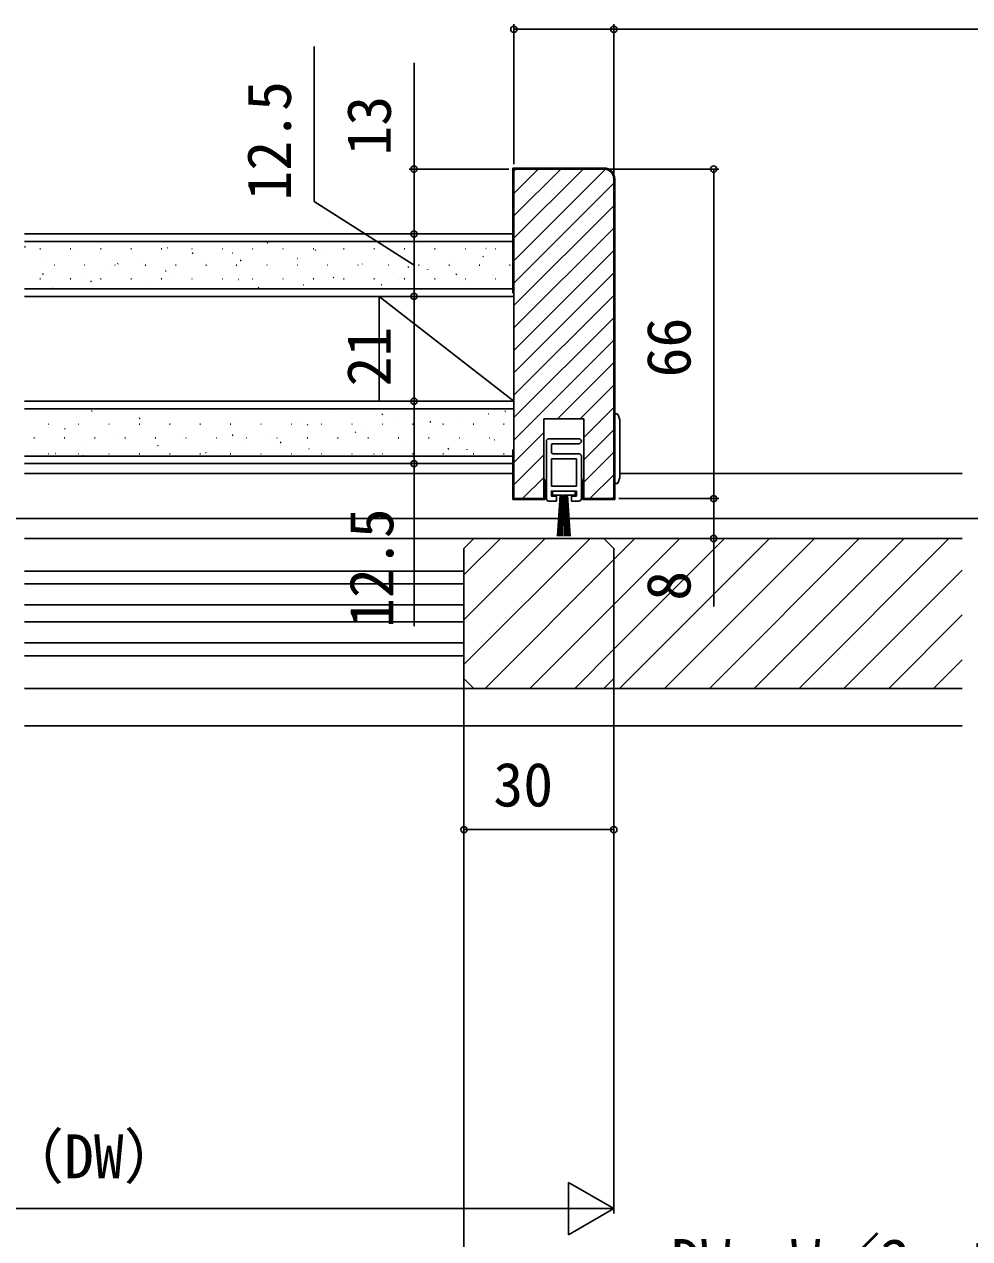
# Model space of a CAD drawing. Units: millimetres, scale not verified. Extents: x -525 to 525, y -783 to 780.
# Drawn here: x -2.2 to 187.1, y 157 to 400.2 of the extents above; entities that cross this region are included whole.
import ezdxf
from ezdxf.enums import TextEntityAlignment as Align

# ---------------------------------------------------------------- set-up
doc = ezdxf.new("R2010")
doc.units = ezdxf.units.MM
doc.header["$LTSCALE"] = 4
for name, color, linetype in [('0-5_YKK_12', 2, 'Continuous'), ('0-6_YKK_13', 4, 'Continuous'), ('0-8_YKK_D', 6, 'Continuous'), ('0-A_YSS_K', 3, 'Continuous'), ('0-B_YSS_KE', 3, 'Continuous')]:
    doc.layers.add(name, color=color, linetype=linetype)
doc.styles.add('ＭＳ ゴシック', font='')
doc.styles.get('ＭＳ ゴシック').set_extended_font_data('MS Gothic')

msp = doc.modelspace()

# ---------------------------------------------------------------- linework, layer by layer
at = {"layer": '0-5_YKK_12'}
for p, q in [((-2.2, 310.217), (95.8, 310.217)), ((185.55, 310.217), (117, 310.217)), ((-150.7, 301.217), (352.3, 301.217)), ((-2.2, 297.217), (113.8, 297.217)), ((85.8, 295.217), (87.8, 297.217)), ((85.8, 289.933), (93.084, 297.217)), ((85.8, 280.952), (102.065, 297.217)), ((85.8, 271.972), (111.045, 297.217)), ((185.55, 297.217), (87.8, 297.217)), ((113.8, 297.217), (115.8, 295.217)), ((115.8, 292.992), (120.025, 297.217)), ((115.8, 284.012), (129.005, 297.217)), ((115.8, 275.031), (137.986, 297.217)), ((116.966, 267.217), (146.966, 297.217)), ((125.946, 267.217), (155.946, 297.217)), ((134.926, 267.217), (164.926, 297.217)), ((143.907, 267.217), (173.907, 297.217)), ((152.887, 267.217), (182.887, 297.217)), ((85.8, 295.217), (85.8, 269.217)), ((115.8, 269.217), (115.8, 295.217)), ((90.025, 267.217), (115.8, 292.992)), ((85.8, 290.717), (-2.2, 290.717)), ((161.867, 267.217), (185.55, 290.9)), ((-2.2, 288.117), (85.8, 288.117)), ((-2.2, 283.917), (85.8, 283.917)), ((99.005, 267.217), (115.8, 284.012)), ((-2.2, 280.517), (85.8, 280.517)), ((170.847, 267.217), (185.55, 281.92)), ((-2.2, 276.317), (85.8, 276.317)), ((107.986, 267.217), (115.8, 275.031)), ((85.8, 273.717), (-2.2, 273.717)), ((179.828, 267.217), (185.55, 272.939)), ((87.8, 267.217), (85.8, 269.217)), ((115.8, 269.217), (113.8, 267.217)), ((113.8, 267.217), (-2.2, 267.217)), ((185.55, 267.217), (87.8, 267.217)), ((-2.2, 259.717), (185.55, 259.717))]:
    msp.add_line(p, q, dxfattribs=at)
at = {"layer": '0-6_YKK_13'}
for p, q in [((116, 322.217), (116.381, 322.217)), ((116, 308.217), (116, 322.217)), ((116.667, 322.008), (117, 320.967)), ((117, 320.967), (117, 320.711)), ((117, 320.711), (117, 309.723)), ((102.3, 316.717), (102.3, 305.217)), ((108.8, 317.217), (102.8, 317.217)), ((103.6, 316.217), (108.8, 316.217)), ((103.3, 314.517), (103.3, 315.917)), ((108.8, 314.217), (103.6, 314.217)), ((103.3, 313.217), (103.3, 307.717)), ((108.3, 313.217), (103.3, 313.217)), ((108.3, 307.717), (108.3, 313.217)), ((109.3, 305.217), (109.3, 313.717)), ((117, 309.467), (116.667, 308.426)), ((117, 309.723), (117, 309.467)), ((103.3, 307.717), (108.3, 307.717)), ((116.381, 308.217), (116, 308.217))]:
    msp.add_line(p, q, dxfattribs=at)
for points in [[(102.8, 304.717), (104.3, 304.717), (104.3, 305.717), (103.3, 305.717), (103.3, 306.717), (108.3, 306.717), (108.3, 305.717), (107.3, 305.717), (107.3, 304.717), (108.8, 304.717)], [(108.05, 306.717), (103.55, 306.717), (103.55, 305.917), (105.05, 305.917), (104.55, 297.717)], [(107.05, 297.717), (106.55, 305.917), (108.05, 305.917), (108.05, 306.717)], [(105.15, 305.917), (105.19, 305.917), (104.762, 297.717)], [(105.29, 305.917), (105.33, 305.917), (104.974, 297.717)], [(105.43, 305.917), (105.47, 305.917), (105.185, 297.717)], [(105.57, 305.917), (105.61, 305.917), (105.397, 297.717)], [(105.71, 305.917), (105.75, 305.917), (105.624, 297.717)], [(105.976, 297.717), (105.85, 305.917), (105.89, 305.917)], [(106.203, 297.717), (105.99, 305.917), (106.03, 305.917)], [(106.415, 297.717), (106.13, 305.917), (106.17, 305.917)], [(106.626, 297.717), (106.27, 305.917), (106.31, 305.917)], [(106.838, 297.717), (106.41, 305.917), (106.45, 305.917)]]:
    msp.add_lwpolyline(points, dxfattribs=at)
for centre, radius, start, end in [((116.381, 321.917), 0.3, 17.74467, 90), ((102.8, 316.717), 0.5, 90, 180), ((103.6, 315.917), 0.3, 90, 180), ((108.8, 316.717), 0.5, 270, 90), ((103.6, 314.517), 0.3, 180, 270), ((108.8, 313.717), 0.5, 0, 90), ((116.381, 308.517), 0.3, 270, 342.25533), ((102.8, 305.217), 0.5, 180, 270), ((108.8, 305.217), 0.5, 270, 0)]:
    msp.add_arc(centre, radius, start, end, dxfattribs=at)
at = {"layer": '0-8_YKK_D'}
for p, q in [((95.8, 372.217), (95.8, 400.217)), ((95.8, 399.217), (115.8, 399.217)), ((115.8, 370.217), (115.8, 400.217)), ((115.8, 370.217), (115.8, 400.217)), ((284.8, 399.217), (115.8, 399.217)), ((94.8, 371.217), (74.8, 371.217)), ((114.8, 371.217), (136.8, 371.217)), ((135.8, 371.217), (135.8, 305.217)), ((89.262, 358.217), (74.8, 358.217)), ((75.8, 358.217), (75.8, 345.717)), ((75.8, 345.717), (75.8, 324.717)), ((116.8, 305.217), (136.8, 305.217)), ((116.8, 305.217), (136.8, 305.217)), ((121.863, 297.217), (136.8, 297.217)), ((85.8, 269.517), (85.8, 142.017)), ((85.8, 269.517), (85.8, 237.915)), ((115.8, 269.517), (115.8, 162.017)), ((115.8, 269.517), (115.8, 237.915)), ((115.8, 238.915), (85.8, 238.915)), ((115.8, 163.017), (106.707, 168.267)), ((106.707, 168.267), (106.707, 157.767)), ((105.3, 163.017), (-76.2, 163.017)), ((115.8, 163.017), (97.613, 163.017)), ((115.8, 163.017), (106.707, 157.767))]:
    msp.add_line(p, q, dxfattribs=at)
for points in [[(75.8, 351.967), (55.8, 364.756), (55.8, 395.756)], [(75.8, 358.217), (75.8, 371.217), (75.8, 392.494)], [(75.8, 324.717), (75.8, 312.217), (75.8, 279.667)], [(135.8, 305.217), (135.8, 297.217), (135.8, 283.576)]]:
    msp.add_lwpolyline(points, dxfattribs=at)
for centre in [(95.8, 399.217), (115.8, 399.217), (115.8, 399.217), (75.8, 371.217), (135.8, 371.217), (75.8, 358.217), (75.8, 358.217), (75.8, 345.717), (75.8, 345.717), (75.8, 324.717), (75.8, 324.717), (75.8, 312.217), (135.8, 305.217), (135.8, 305.217), (135.8, 297.217), (85.8, 238.915), (115.8, 238.915)]:
    msp.add_circle(centre, 0.637, dxfattribs=at)
at = {"layer": '0-A_YSS_K'}
for p, q in [((95.8, 370.829), (96.188, 371.217)), ((95.8, 366.339), (100.678, 371.217)), ((95.8, 361.849), (105.168, 371.217)), ((95.8, 357.359), (109.658, 371.217)), ((95.8, 352.869), (114.122, 371.191)), ((95.8, 348.378), (115.8, 368.378)), ((95.8, 343.888), (115.8, 363.888)), ((-2.2, 358.217), (95.8, 358.217)), ((95.8, 339.398), (115.8, 359.398)), ((95.8, 358.217), (95.8, 345.717)), ((95.8, 356.717), (-2.2, 356.717)), ((-2.177, 355.592), (-2.01, 355.703)), ((0.895, 355.226), (0.995, 355.226)), ((6.975, 355.226), (7.075, 355.226)), ((13.055, 355.226), (13.155, 355.226)), ((13.381, 356.493), (13.4, 356.5)), ((19.135, 355.226), (19.235, 355.226)), ((25.215, 355.226), (25.315, 355.226)), ((26.4, 355.422), (26.419, 355.428)), ((31.295, 355.226), (31.395, 355.226)), ((37.375, 355.226), (37.475, 355.226)), ((43.455, 355.226), (43.555, 355.226)), ((44.905, 356.293), (44.923, 356.299)), ((46.384, 356.392), (46.551, 356.502)), ((49.535, 355.226), (49.635, 355.226)), ((55.615, 355.226), (55.715, 355.226)), ((57.923, 355.221), (57.942, 355.227)), ((61.695, 355.226), (61.795, 355.226)), ((67.775, 355.226), (67.875, 355.226)), ((73.855, 355.226), (73.955, 355.226)), ((77.182, 356.359), (77.201, 356.365)), ((79.935, 355.226), (80.035, 355.226)), ((86.015, 355.226), (86.115, 355.226)), ((90.2, 355.287), (90.219, 355.294)), ((92.095, 355.226), (92.195, 355.226)), ((7.801, 354.517), (7.82, 354.524)), ((20.819, 353.446), (20.838, 353.452)), ((31.4, 354.31), (31.567, 354.42)), ((39.418, 354.35), (39.437, 354.357)), ((41.006, 352.832), (41.172, 352.942)), ((52.437, 353.278), (52.456, 353.285)), ((55.989, 354.914), (56.156, 355.024)), ((70.942, 354.149), (70.96, 354.156)), ((83.96, 353.077), (83.979, 353.084)), ((89.567, 353.632), (89.734, 353.742)), ((95.8, 334.908), (115.8, 354.908)), ((95.8, 323.717), (95.8, 353.717)), ((1.432, 350.146), (1.599, 350.256)), ((1.561, 352.308), (1.58, 352.314)), ((3.745, 351.996), (3.845, 351.996)), ((9.825, 351.996), (9.925, 351.996)), ((14.579, 351.236), (14.598, 351.242)), ((15.905, 351.996), (16.005, 351.996)), ((16.416, 352.228), (16.583, 352.338)), ((21.985, 351.996), (22.085, 351.996)), ((26.022, 350.75), (26.188, 350.86)), ((28.065, 351.996), (28.165, 351.996)), ((33.838, 352.374), (33.857, 352.38)), ((34.145, 351.996), (34.245, 351.996)), ((40.225, 351.996), (40.325, 351.996)), ((46.305, 351.996), (46.405, 351.996)), ((46.856, 351.302), (46.875, 351.309)), ((52.385, 351.996), (52.485, 351.996)), ((58.465, 351.996), (58.565, 351.996)), ((64.545, 351.996), (64.645, 351.996)), ((65.455, 352.206), (65.474, 352.213)), ((70.625, 351.996), (70.725, 351.996)), ((74.583, 351.55), (74.75, 351.66)), ((76.705, 351.996), (76.805, 351.996)), ((78.474, 351.134), (78.493, 351.141)), ((82.785, 351.996), (82.885, 351.996)), ((88.865, 351.996), (88.965, 351.996)), ((94.945, 351.996), (95.045, 351.996)), ((95.8, 330.418), (115.8, 350.418)), ((0.895, 349.246), (0.995, 349.246)), ((6.975, 349.246), (7.075, 349.246)), ((9.093, 349.293), (9.112, 349.3)), ((11.038, 348.668), (11.205, 348.778)), ((13.055, 349.246), (13.155, 349.246)), ((19.135, 349.246), (19.235, 349.246)), ((22.112, 348.221), (22.13, 348.228)), ((25.215, 349.246), (25.315, 349.246)), ((27.598, 350.164), (27.617, 350.171)), ((31.295, 349.246), (31.395, 349.246)), ((37.375, 349.246), (37.475, 349.246)), ((40.616, 349.092), (40.635, 349.099)), ((43.455, 349.246), (43.555, 349.246)), ((49.535, 349.246), (49.635, 349.246)), ((53.635, 348.02), (53.654, 348.027)), ((55.615, 349.246), (55.715, 349.246)), ((59.599, 349.468), (59.766, 349.578)), ((59.875, 350.23), (59.894, 350.237)), ((61.695, 349.246), (61.795, 349.246)), ((67.775, 349.246), (67.875, 349.246)), ((69.205, 347.99), (69.371, 348.1)), ((72.893, 349.158), (72.912, 349.165)), ((73.855, 349.246), (73.955, 349.246)), ((79.935, 349.246), (80.035, 349.246)), ((84.188, 350.072), (84.355, 350.182)), ((85.912, 348.086), (85.931, 348.093)), ((86.015, 349.246), (86.115, 349.246)), ((91.492, 350.063), (91.511, 350.069)), ((92.095, 349.246), (92.195, 349.246)), ((-2.2, 347.217), (95.8, 347.217)), ((95.8, 345.717), (-2.2, 345.717)), ((3.513, 347.317), (3.531, 347.323)), ((44.615, 347.386), (44.782, 347.496)), ((95.8, 325.928), (115.8, 345.928)), ((95.8, 321.438), (115.8, 341.438)), ((95.8, 316.948), (115.8, 336.948)), ((104.56, 321.217), (115.8, 332.457)), ((109.05, 321.217), (115.8, 327.967)), ((-2.2, 324.717), (95.8, 324.717)), ((95.8, 311.217), (95.8, 323.717)), ((95.8, 323.217), (-2.2, 323.217)), ((8.27, 321.449), (8.289, 321.456)), ((11.206, 322.717), (11.373, 322.827)), ((20.812, 321.239), (20.979, 321.349)), ((26.775, 322.32), (26.794, 322.327)), ((39.793, 321.248), (39.812, 321.255)), ((59.052, 322.386), (59.071, 322.393)), ((69.373, 322.038), (69.54, 322.149)), ((72.071, 321.314), (72.089, 321.321)), ((90.67, 322.219), (90.688, 322.225)), ((93.962, 322.642), (94.129, 322.753)), ((109.8, 317.477), (115.8, 323.477)), ((2.545, 320.136), (2.645, 320.136)), ((2.69, 319.473), (2.709, 319.48)), ((5.828, 319.157), (5.995, 319.267)), ((8.625, 320.136), (8.725, 320.136)), ((14.705, 320.136), (14.805, 320.136)), ((20.785, 320.136), (20.885, 320.136)), ((21.289, 320.377), (21.307, 320.384)), ((26.865, 320.136), (26.965, 320.136)), ((32.945, 320.136), (33.045, 320.136)), ((34.307, 319.305), (34.326, 319.312)), ((39.025, 320.136), (39.125, 320.136)), ((45.105, 320.136), (45.205, 320.136)), ((51.185, 320.136), (51.285, 320.136)), ((52.812, 320.176), (52.831, 320.183)), ((54.389, 319.956), (54.556, 320.067)), ((57.265, 320.136), (57.365, 320.136)), ((63.345, 320.136), (63.445, 320.136)), ((65.83, 319.104), (65.849, 319.111)), ((69.425, 320.136), (69.525, 320.136)), ((75.505, 320.136), (75.605, 320.136)), ((78.978, 320.56), (79.145, 320.671)), ((81.585, 320.136), (81.685, 320.136)), ((85.089, 320.242), (85.108, 320.249)), ((87.665, 320.136), (87.765, 320.136)), ((93.745, 320.136), (93.845, 320.136)), ((109.8, 312.987), (115.8, 318.987)), ((-0.305, 317.386), (-0.205, 317.386)), ((5.775, 317.386), (5.875, 317.386)), ((11.855, 317.386), (11.955, 317.386)), ((15.708, 318.401), (15.727, 318.408)), ((17.935, 317.386), (18.035, 317.386)), ((24.015, 317.386), (24.115, 317.386)), ((28.727, 317.329), (28.746, 317.336)), ((30.095, 317.386), (30.195, 317.386)), ((36.175, 317.386), (36.275, 317.386)), ((39.405, 317.874), (39.572, 317.985)), ((41.745, 316.257), (41.764, 316.264)), ((42.255, 317.386), (42.355, 317.386)), ((47.326, 318.234), (47.344, 318.24)), ((48.335, 317.386), (48.435, 317.386)), ((49.011, 316.396), (49.177, 316.507)), ((54.415, 317.386), (54.515, 317.386)), ((60.344, 317.162), (60.363, 317.168)), ((60.495, 317.386), (60.595, 317.386)), ((63.995, 318.478), (64.161, 318.589)), ((66.575, 317.386), (66.675, 317.386)), ((72.655, 317.386), (72.755, 317.386)), ((78.735, 317.386), (78.835, 317.386)), ((78.849, 318.033), (78.868, 318.039)), ((84.815, 317.386), (84.915, 317.386)), ((90.895, 317.386), (90.995, 317.386)), ((91.867, 316.961), (91.886, 316.968)), ((95.8, 312.457), (101.8, 318.457)), ((2.545, 314.156), (2.645, 314.156)), ((3.982, 314.248), (4.001, 314.255)), ((8.625, 314.156), (8.725, 314.156)), ((9.448, 313.717), (9.604, 313.821)), ((9.468, 316.191), (9.487, 316.198)), ((14.705, 314.156), (14.805, 314.156)), ((20.785, 314.156), (20.885, 314.156)), ((22.486, 315.119), (22.505, 315.126)), ((24.421, 315.792), (24.588, 315.903)), ((26.865, 314.156), (26.965, 314.156)), ((32.945, 314.156), (33.045, 314.156)), ((34.027, 314.314), (34.194, 314.425)), ((35.505, 314.048), (35.524, 314.054)), ((39.025, 314.156), (39.125, 314.156)), ((45.105, 314.156), (45.205, 314.156)), ((51.185, 314.156), (51.285, 314.156)), ((54.764, 315.186), (54.783, 315.192)), ((57.265, 314.156), (57.365, 314.156)), ((63.345, 314.156), (63.445, 314.156)), ((67.782, 314.114), (67.801, 314.12)), ((69.425, 314.156), (69.525, 314.156)), ((73.363, 316.09), (73.381, 316.097)), ((75.505, 314.156), (75.605, 314.156)), ((81.585, 314.156), (81.685, 314.156)), ((82.588, 315.114), (82.755, 315.224)), ((86.381, 315.018), (86.4, 315.025)), ((87.665, 314.156), (87.765, 314.156)), ((93.745, 314.156), (93.845, 314.156)), ((95.8, 307.967), (101.8, 313.967)), ((109.8, 308.497), (115.8, 314.497)), ((95.8, 313.717), (-2.2, 313.717)), ((-2.2, 312.217), (95.8, 312.217)), ((92.316, 313.717), (92.36, 313.746)), ((97.54, 305.217), (101.8, 309.477)), ((111.01, 305.217), (115.8, 310.007)), ((115.5, 305.217), (115.8, 305.517))]:
    msp.add_line(p, q, dxfattribs=at)
msp.add_lwpolyline([(68.8, 324.717), (68.8, 345.717), (95.8, 324.717)], dxfattribs=at)
at = {"layer": '0-B_YSS_KE'}
for p, q in [((113.8, 371.417), (95.6, 371.417)), ((95.6, 346.417), (95.6, 371.417)), ((95.6, 346.417), (95.8, 346.417)), ((102, 309.017), (101.8, 309.017)), ((102, 309.017), (102, 305.017)), ((109.6, 305.017), (109.6, 309.017)), ((109.6, 309.017), (109.8, 309.017)), ((95.6, 305.017), (102, 305.017))]:
    msp.add_line(p, q, dxfattribs=at)
for points in [[(113.8, 371.217), (95.8, 371.217), (95.8, 305.217), (101.8, 305.217), (101.8, 321.217)], [(101.8, 321.217), (109.8, 321.217), (109.8, 305.217), (115.8, 305.217), (115.8, 369.217)], [(109.6, 305.017), (116, 305.017), (116, 369.217)], [(95.6, 305.017), (95.6, 315.017), (95.8, 315.017)]]:
    msp.add_lwpolyline(points, dxfattribs=at)
for radius in [2.2, 2]:
    msp.add_arc((113.8, 369.217), radius, 0, 90, dxfattribs=at)

# ---------------------------------------------------------------- texts
at = {"layer": '0-8_YKK_D', "style": 'ＭＳ ゴシック'}
for s, p in [('12.5', (53.8, 364.915)), ('13', (73.8, 373.926)), ('66', (133.8, 329.49)), ('21', (73.8, 327.683)), ('12.5', (74.3, 279.326)), ('8', (133.8, 284.758))]:
    msp.add_text(s, height=8.798, rotation=90, dxfattribs=at).set_placement(p, align=Align.BOTTOM_LEFT)
for s, p in [('30', (91.686, 240.915)), ('（DW）', (-6.28, 166.449)), ('DW＝W／2－1.5', (127.255, 145.494))]:
    msp.add_text(s, height=8.798, dxfattribs=at).set_placement(p, align=Align.BOTTOM_LEFT)

doc.saveas('drawing.dxf')
